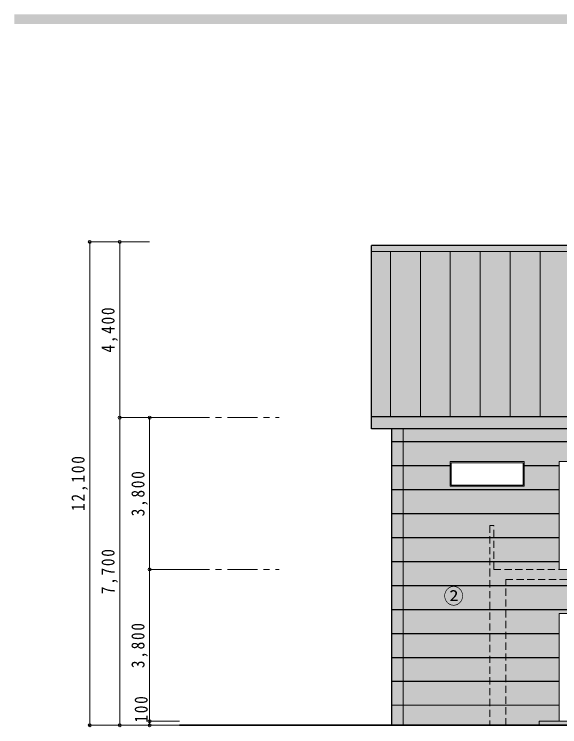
# Model space of a CAD drawing. Units: millimetres at full size. Extents: x -58028 to 60518, y -42813 to 41849.
# Drawn here: x -57346 to -43686, y 22149 to 39986 of the extents above; entities that cross this region are included whole.
import ezdxf
from ezdxf.enums import TextEntityAlignment as Align

# ---------------------------------------------------------------- set-up
doc = ezdxf.new("R2010")
doc.units = ezdxf.units.MM
doc.header["$LTSCALE"] = 150
doc.header["$PDMODE"] = 32
doc.header["$PDSIZE"] = 75
doc.linetypes.add('CHAIN1', pattern=[8, 5, -1, 1, -1])
doc.linetypes.add('DASHED1', pattern=[1.8, 1.2, -0.6])
for name, color, linetype, lineweight in [('1-1_極細線', 4, 'Continuous', 9), ('1-2_細線', 7, 'Continuous', 18), ('1-3_中線', 3, 'Continuous', 25), ('1-4_太線', 2, 'Continuous', 35), ('1-8_ﾊｯﾁﾝｸﾞ', 4, 'Continuous', 9), ('1-A_中芯線', 4, 'CHAIN1', 9), ('1-B_文字', 4, 'Continuous', 9), ('1-E_寸法', 4, 'Continuous', 9)]:
    doc.layers.add(name, color=color, linetype=linetype, lineweight=lineweight)
for name, color, linetype in [('2-C_2-Cﾚｲﾔ', 254, 'Continuous'), ('3-D_文字', 134, 'Continuous'), ('4-D_文字', 7, 'Continuous'), ('F-D', 150, 'Continuous')]:
    doc.layers.add(name, color=color, linetype=linetype)
doc.styles.add('ＭＳ ゴシック', font='')
doc.styles.get('ＭＳ ゴシック').set_extended_font_data('MS Gothic')

msp = doc.modelspace()

# ---------------------------------------------------------------- linework, layer by layer
at = {"layer": '1-1_極細線', "linetype": 'DASHED1'}
for p, q in [((-45438.4, 27186.9), (-45438.4, 26086.9)), ((-45338.4, 27186.9), (-45438.4, 27186.9)), ((-45338.4, 26086.9), (-45338.4, 27186.9)), ((-45438.4, 26086.9), (-45438.4, 22186.9)), ((-45338.4, 26086.9), (-38738.4, 26086.9)), ((-45038.4, 22186.9), (-45038.4, 25836.9)), ((-45038.4, 25836.9), (-39038.4, 25836.9))]:
    msp.add_line(p, q, dxfattribs=at)
at = {"layer": '1-1_極細線'}
msp.add_line((-47900.9, 22686.9), (-43700.9, 22686.9), dxfattribs=at)
at = {"layer": '1-2_細線'}
for p, q in [((-48400.9, 34045.3), (-9200.9, 34045.3)), ((-47604.2, 29608.6), (-47604.2, 22186.9)), ((-44200.9, 22286.9), (-39875.9, 22286.9)), ((-44200.9, 22186.9), (-44200.9, 22286.9))]:
    msp.add_line(p, q, dxfattribs=at)
at = {"layer": '1-3_中線'}
for p, q in [((-9200.9, 34195.3), (-48400.9, 34195.3)), ((-48400.9, 29608.6), (-48400.9, 34195.3)), ((-37971.5, 29905.3), (-48400.9, 29905.3)), ((-37971.5, 29608.6), (-48400.9, 29608.6)), ((-47900.9, 29608.6), (-47900.9, 22186.9))]:
    msp.add_line(p, q, dxfattribs=at)
at = {"layer": '1-4_太線'}
msp.add_line((-53204.7, 22186.9), (-5383.9, 22186.9), dxfattribs=at)
at = {"layer": '1-8_ﾊｯﾁﾝｸﾞ'}
for p, q in [((-46425.9, 28786.9), (-46425.9, 28171.9)), ((-46425.9, 28786.9), (-44575.9, 28786.9)), ((-46400.9, 28756.9), (-46400.9, 28196.9)), ((-46400.9, 28756.9), (-44600.9, 28756.9)), ((-44600.9, 28756.9), (-44600.9, 28196.9)), ((-44575.9, 28786.9), (-44575.9, 28171.9)), ((-43700.9, 28786.9), (-40375.9, 28786.9)), ((-43700.9, 26086.9), (-43700.9, 28786.9)), ((-46400.9, 28196.9), (-44600.9, 28196.9)), ((-46425.9, 28171.9), (-44575.9, 28171.9)), ((-43700.9, 26086.9), (-40375.9, 26086.9)), ((-43700.9, 24986.9), (-40375.9, 24986.9)), ((-43700.9, 22286.9), (-43700.9, 24986.9)), ((-43700.9, 22286.9), (-40375.9, 22286.9))]:
    msp.add_line(p, q, dxfattribs=at)
at = {"layer": '1-A_中芯線'}
for p, q in [((-53204.7, 29886.9), (-50708.9, 29886.9)), ((-53204.7, 26086.9), (-50708.9, 26086.9))]:
    msp.add_line(p, q, dxfattribs=at)
at = {"layer": '1-B_文字'}
for p, q in [((-47925.9, 29905.3), (-47925.9, 34045.3)), ((-47175.9, 29905.3), (-47175.9, 34045.3)), ((-46425.9, 29905.3), (-46425.9, 34045.3)), ((-45675.9, 29905.3), (-45675.9, 34045.3)), ((-44925.9, 29905.3), (-44925.9, 34045.3)), ((-44175.9, 29905.3), (-44175.9, 34045.3))]:
    msp.add_line(p, q, dxfattribs=at)
at = {"layer": '1-E_寸法'}
for p, q in [((-55454.7, 22186.9), (-55454.7, 34286.9)), ((-55454.7, 34286.9), (-54704.7, 34286.9)), ((-54704.7, 29886.9), (-54704.7, 34286.9)), ((-54704.7, 34286.9), (-53954.7, 34286.9)), ((-54704.7, 29886.9), (-53954.7, 29886.9)), ((-54704.7, 22186.9), (-54704.7, 29886.9)), ((-53954.7, 26086.9), (-53954.7, 29886.9)), ((-53954.7, 29886.9), (-53204.7, 29886.9)), ((-53954.7, 22286.9), (-53954.7, 26086.9)), ((-53954.7, 26086.9), (-53204.7, 26086.9)), ((-55454.7, 22186.9), (-54704.7, 22186.9)), ((-54704.7, 22186.9), (-53954.7, 22186.9)), ((-53954.7, 22286.9), (-53954.7, 22186.9)), ((-53954.7, 22286.9), (-53204.7, 22286.9)), ((-53954.7, 22186.9), (-53204.7, 22186.9))]:
    msp.add_line(p, q, dxfattribs=at)
at = {"layer": '1-E_寸法', "color": 2}
for p in [(-55454.7, 34286.9), (-54704.7, 34286.9), (-54704.7, 29886.9), (-53954.7, 29886.9), (-53954.7, 26086.9), (-53954.7, 22286.9), (-55454.7, 22186.9), (-54704.7, 22186.9), (-53954.7, 22186.9)]:
    msp.add_point(p, dxfattribs=at)
at = {"layer": '2-C_2-Cﾚｲﾔ', "color": 251}
for points in [[(-48400.9, 34195.3), (-48400.9, 29905.3), (-37971.5, 29905.3)], [(-9200.9, 34045.3), (-9200.9, 34195.3), (-48400.9, 34195.3)], [(-48400.9, 34195.3), (-37971.5, 29905.3), (-41152.9, 31811)], [(-48400.9, 34195.3), (-41152.9, 31811), (-41152.9, 32499.5)], [(-48400.9, 34195.3), (-41152.9, 32499.5), (-29175.9, 32499.5)], [(-48400.9, 34195.3), (-29175.9, 32499.5), (-29175.9, 34045.3)], [(-48400.9, 34195.3), (-29175.9, 34045.3), (-9200.9, 34045.3)], [(-48400.9, 29905.3), (-48400.9, 29608.6), (-37971.5, 29905.3), (-37971.5, 29608.6)]]:
    msp.add_solid(points, dxfattribs=at)
at = {"layer": '2-C_2-Cﾚｲﾔ', "color": 20}
msp.add_solid([(-47900.9, 29608.6), (-47604.2, 29608.6), (-47900.9, 22686.9), (-47604.2, 22686.9)], dxfattribs=at)
at = {"layer": '2-C_2-Cﾚｲﾔ', "color": 27}
for points in [[(-45438.4, 28786.9), (-45438.4, 29608.6), (-47604.2, 29608.6)], [(-47604.2, 29608.6), (-47604.2, 22686.9), (-46425.9, 28786.9)], [(-47604.2, 29608.6), (-46425.9, 28786.9), (-45438.4, 28786.9)], [(-45438.4, 29608.6), (-38638.4, 29608.6), (-45438.4, 29136.9), (-38638.4, 29136.9)], [(-45438.4, 29136.9), (-45438.4, 28786.9), (-44575.9, 28786.9)], [(-44050.9, 29136.9), (-45438.4, 29136.9), (-44575.9, 28786.9)], [(-44050.9, 29136.9), (-44575.9, 28786.9), (-44575.9, 28171.9)], [(-44575.9, 28171.9), (-44050.9, 22686.9), (-44050.9, 29136.9)], [(-44050.9, 29136.9), (-44050.9, 22686.9), (-43700.9, 22686.9)], [(-44050.9, 29136.9), (-43700.9, 22686.9), (-43700.9, 28786.9)], [(-44050.9, 29136.9), (-43700.9, 28786.9), (-40375.9, 28786.9)], [(-40375.9, 28786.9), (-40025.9, 29136.9), (-44050.9, 29136.9)], [(-47604.2, 22686.9), (-46425.9, 28171.9), (-46425.9, 28786.9)], [(-47604.2, 22686.9), (-45438.4, 22686.9), (-45438.4, 28171.9)], [(-47604.2, 22686.9), (-45438.4, 28171.9), (-46425.9, 28171.9)], [(-45438.4, 28171.9), (-45438.4, 22686.9), (-44050.9, 22686.9)], [(-44575.9, 28171.9), (-45438.4, 28171.9), (-44050.9, 22686.9)], [(-43700.9, 26086.9), (-43700.9, 24986.9), (-40375.9, 26086.9), (-40375.9, 24986.9)]]:
    msp.add_solid(points, dxfattribs=at)
at = {"layer": '2-C_2-Cﾚｲﾔ', "color": 9}
for points in [[(-43700.9, 22686.9), (-47900.9, 22686.9), (-47900.9, 22186.9)], [(-47900.9, 22186.9), (-43700.9, 22286.9), (-43700.9, 22686.9)], [(-47900.9, 22186.9), (-38300.9, 22186.9), (-43700.9, 22286.9)], [(-38300.9, 22186.9), (-40375.9, 22286.9), (-43700.9, 22286.9)]]:
    msp.add_solid(points, dxfattribs=at)
at = {"layer": '3-D_文字'}
for p, q in [((-47900.9, 29286.9), (-9700.9, 29286.9)), ((-47900.9, 28686.9), (-46425.9, 28686.9)), ((-44575.9, 28686.9), (-43700.9, 28686.9)), ((-47900.9, 28086.9), (-43700.9, 28086.9)), ((-47900.9, 27486.9), (-43700.9, 27486.9)), ((-47900.9, 26886.9), (-43700.9, 26886.9)), ((-47900.9, 26286.9), (-43700.9, 26286.9)), ((-47900.9, 25686.9), (-9700.9, 25686.9)), ((-47900.9, 25086.9), (-9700.9, 25086.9)), ((-47900.9, 24486.9), (-43700.9, 24486.9)), ((-47900.9, 23886.9), (-43700.9, 23886.9)), ((-47900.9, 23286.9), (-43700.9, 23286.9))]:
    msp.add_line(p, q, dxfattribs=at)
at = {"layer": 'F-D'}
msp.add_solid([(-57345.7, 39745.6), (-57345.7, 39985.6), (59523.5, 39745.6), (59523.5, 39985.6)], dxfattribs=at)

# ---------------------------------------------------------------- texts
at = {"layer": '1-E_寸法', "color": 7, "char_height": 329.9, "attachment_point": 7, "rotation": 90, "style": 'ＭＳ ゴシック'}
for s, insert in [('\\T1.23;\\W0.85;4,400', (-54749.7, 31516.9)), ('\\T1.24;\\W0.85;12,100', (-55499.7, 27550.7)), ('\\T1.23;\\W0.85;3,800', (-53999.7, 27416.9)), ('\\T1.23;\\W0.85;7,700', (-54749.7, 25466.9)), ('\\T1.23;\\W0.85;3,800', (-53999.7, 23616.9)), ('\\T1.23;\\W0.85;100', (-53999.7, 22253.7))]:
    msp.add_mtext(s, dxfattribs=dict(at, insert=insert))
at = {"layer": '4-D_文字', "style": 'ＭＳ ゴシック', "width": 0.95}
msp.add_text('②', height=384.9, dxfattribs=at).set_placement((-46592.5, 25111.6), align=Align.BOTTOM_LEFT)

doc.saveas('drawing.dxf')
